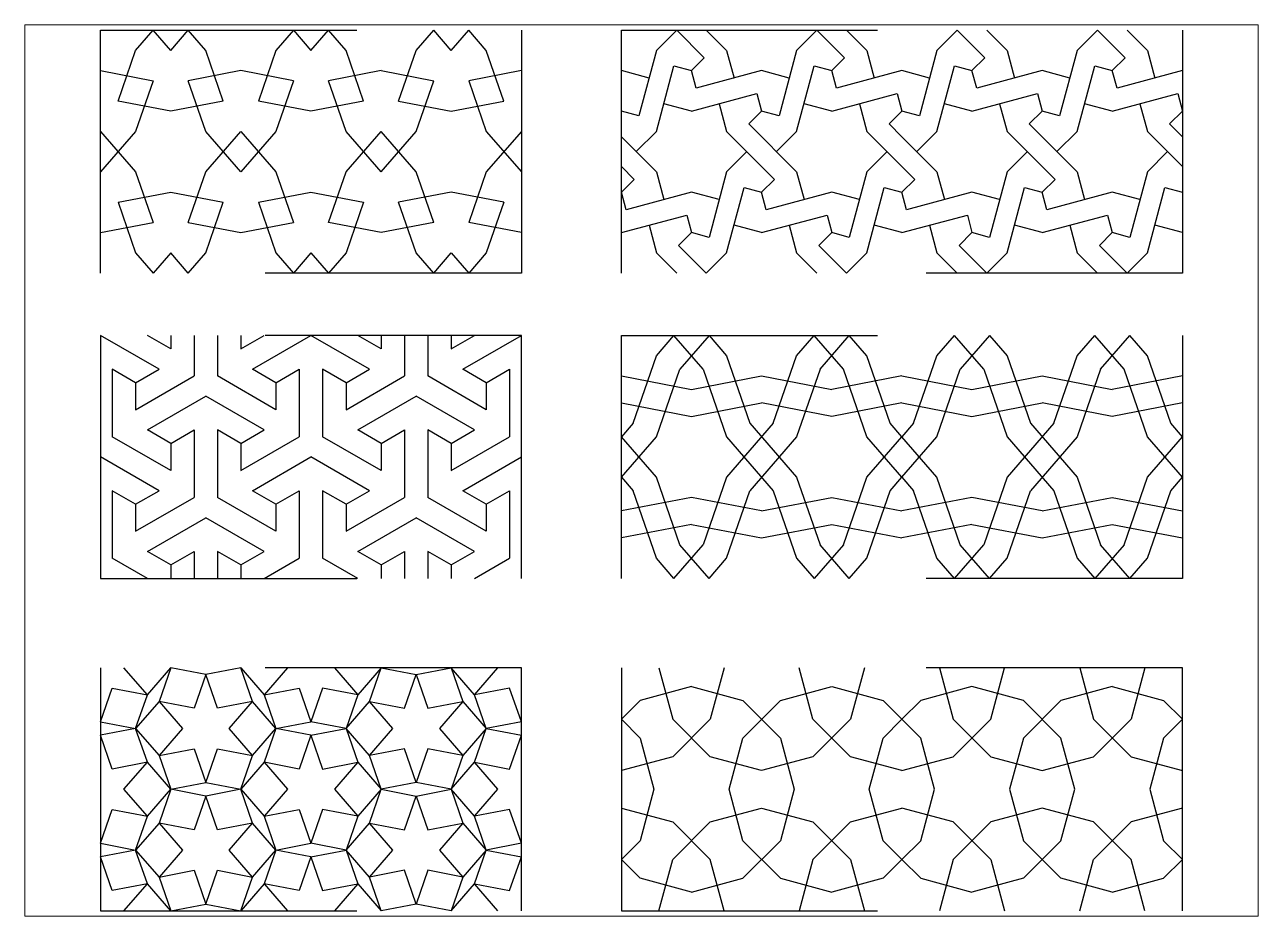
# Paper-space layout 'cad-block.com' of a CAD drawing. Header units: millimetres. Extents: x 0 to 257, y 5 to 190.
# The model-space entities are those that its viewports show. They can reach past a viewport. Long polylines and large blocks are cut down to what shows.
import ezdxf

# ---------------------------------------------------------------- set-up
doc = ezdxf.new("R2010")
doc.units = ezdxf.units.MM
doc.linetypes.add('ACAD_ISO03W100', pattern=[30, 12, -18])
doc.layers.add('cad-block.com', color=250, linetype='Continuous')

msp = doc.modelspace()

# ---------------------------------------------------------------- linework, layer by layer
at = {"color": 0}
for p, q in [((90.2, 819.4), (106.5, 838.2)), ((122.7, 819.4), (106.5, 838.2)), ((122.7, 819.4), (138.9, 838.2)), ((155.2, 819.4), (138.9, 838.2)), ((236.4, 838.2), (220.1, 819.4)), ((236.4, 838.2), (252.6, 819.4)), ((252.6, 819.4), (268.8, 838.2)), ((285.1, 819.4), (268.8, 838.2)), ((350, 819.4), (366.3, 838.2)), ((382.5, 819.4), (366.3, 838.2)), ((382.5, 819.4), (398.8, 838.2)), ((415, 819.4), (398.8, 838.2)), ((572.5, 819.4), (591.3, 838.2)), ((591.3, 838.2), (616.9, 812.5)), ((637.5, 819.4), (618.7, 838.2)), ((702.4, 819.4), (721.2, 838.2)), ((721.2, 838.2), (746.8, 812.5)), ((767.4, 819.4), (748.6, 838.2)), ((832.3, 819.4), (851.1, 838.2)), ((851.1, 838.2), (876.7, 812.5)), ((897.3, 819.4), (878.6, 838.2)), ((962.3, 819.4), (981, 838.2)), ((981, 838.2), (1006.6, 812.5)), ((1027.2, 819.4), (1008.5, 838.2)), ((74, 772.5), (90.2, 819.4)), ((171.4, 772.5), (155.2, 819.4)), ((220.1, 819.4), (203.9, 772.5)), ((301.3, 772.5), (285.1, 819.4)), ((333.8, 772.5), (350, 819.4)), ((431.2, 772.5), (415, 819.4)), ((572.5, 819.4), (556.3, 758.8)), ((616.9, 812.5), (605, 800.7)), ((637.5, 819.4), (644.4, 793.8)), ((702.4, 819.4), (686.2, 758.8)), ((746.8, 812.5), (734.9, 800.7)), ((767.4, 819.4), (774.3, 793.8)), ((832.3, 819.4), (816.1, 758.8)), ((876.7, 812.5), (864.8, 800.7)), ((897.3, 819.4), (904.2, 793.8)), ((962.3, 819.4), (946, 758.8)), ((1006.6, 812.5), (994.7, 800.7)), ((1027.2, 819.4), (1034.1, 793.8)), ((57.8, 800.7), (106.5, 791.3)), ((187.7, 800.7), (138.9, 791.3)), ((236.4, 791.3), (187.7, 800.7)), ((317.6, 800.7), (268.8, 791.3)), ((317.6, 800.7), (366.3, 791.3)), ((447.5, 800.7), (398.8, 791.3)), ((565.7, 793.8), (540.1, 800.7)), ((572.5, 744.4), (588.8, 805)), ((588.8, 805), (605, 800.7)), ((609.4, 784.4), (605, 800.7)), ((670, 800.7), (609.4, 784.4)), ((695.6, 793.8), (670, 800.7)), ((702.4, 744.4), (718.7, 805)), ((718.7, 805), (734.9, 800.7)), ((739.3, 784.4), (734.9, 800.7)), ((799.9, 800.7), (739.3, 784.4)), ((825.5, 793.8), (799.9, 800.7)), ((832.3, 744.4), (848.6, 805)), ((848.6, 805), (864.8, 800.7)), ((869.2, 784.4), (864.8, 800.7)), ((929.8, 800.7), (869.2, 784.4)), ((955.4, 793.8), (929.8, 800.7)), ((962.3, 744.4), (978.5, 805)), ((978.5, 805), (994.7, 800.7)), ((999.1, 784.4), (994.7, 800.7)), ((1059.7, 800.7), (999.1, 784.4)), ((106.5, 791.3), (90.2, 744.4)), ((155.2, 744.4), (138.9, 791.3)), ((236.4, 791.3), (220.1, 744.4)), ((285.1, 744.4), (268.8, 791.3)), ((350, 744.4), (366.3, 791.3)), ((398.8, 791.3), (415, 744.4)), ((605, 763.2), (665.6, 779.4)), ((665.6, 779.4), (670, 763.2)), ((734.9, 763.2), (795.5, 779.4)), ((795.5, 779.4), (799.9, 763.2)), ((864.8, 763.2), (925.4, 779.4)), ((925.4, 779.4), (929.8, 763.2)), ((994.7, 763.2), (1055.3, 779.4)), ((1055.3, 779.4), (1059.7, 763.2)), ((122.7, 763.2), (74, 772.5)), ((171.4, 772.5), (122.7, 763.2)), ((252.6, 763.2), (203.9, 772.5)), ((301.3, 772.5), (252.6, 763.2)), ((333.8, 772.5), (382.5, 763.2)), ((382.5, 763.2), (431.2, 772.5)), ((605, 763.2), (579.4, 770)), ((630.6, 770), (637.5, 744.4)), ((734.9, 763.2), (709.3, 770)), ((760.5, 770), (767.4, 744.4)), ((864.8, 763.2), (839.2, 770)), ((890.4, 770), (897.3, 744.4)), ((994.7, 763.2), (969.1, 770)), ((1020.3, 770), (1027.2, 744.4)), ((556.3, 758.8), (540.1, 763.2)), ((658.1, 751.3), (670, 763.2)), ((686.2, 758.8), (670, 763.2)), ((788, 751.3), (799.9, 763.2)), ((816.1, 758.8), (799.9, 763.2)), ((917.9, 751.3), (929.8, 763.2)), ((946, 758.8), (929.8, 763.2)), ((1047.8, 751.3), (1059.7, 763.2)), ((57.8, 744.4), (90.2, 706.9)), ((90.2, 744.4), (57.8, 706.9)), ((187.7, 706.9), (155.2, 744.4)), ((155.2, 706.9), (187.7, 744.4)), ((187.7, 744.4), (220.1, 706.9)), ((220.1, 744.4), (187.7, 706.9)), ((317.6, 706.9), (285.1, 744.4)), ((285.1, 706.9), (317.6, 744.4)), ((317.6, 706.9), (350, 744.4)), ((350, 706.9), (317.6, 744.4)), ((447.5, 744.4), (415, 706.9)), ((415, 744.4), (447.5, 706.9)), ((553.8, 725.7), (572.5, 744.4)), ((637.5, 744.4), (681.9, 700)), ((702.4, 706.9), (658.1, 751.3)), ((683.7, 725.7), (702.4, 744.4)), ((767.4, 744.4), (799.9, 711.9)), ((799.9, 739.4), (788, 751.3)), ((813.6, 725.7), (832.3, 744.4)), ((897.3, 744.4), (941.7, 700)), ((962.3, 706.9), (917.9, 751.3)), ((943.5, 725.7), (962.3, 744.4)), ((1027.2, 744.4), (1059.7, 711.9)), ((1059.7, 739.4), (1047.8, 751.3)), ((572.5, 706.9), (540.1, 739.4)), ((832.3, 706.9), (799.9, 739.4)), ((637.5, 706.9), (656.2, 725.7)), ((767.4, 706.9), (786.1, 725.7)), ((897.3, 706.9), (916.1, 725.7)), ((1027.2, 706.9), (1046, 725.7)), ((540.1, 711.9), (552, 700)), ((799.9, 711.9), (811.8, 700)), ((90.2, 706.9), (106.5, 660)), ((138.9, 660), (155.2, 706.9)), ((220.1, 706.9), (236.4, 660)), ((268.8, 660), (285.1, 706.9)), ((366.3, 660), (350, 706.9)), ((415, 706.9), (398.8, 660)), ((552, 700), (540.1, 688.2)), ((572.5, 706.9), (579.4, 681.3)), ((637.5, 706.9), (621.3, 646.3)), ((681.9, 700), (670, 688.2)), ((702.4, 706.9), (709.3, 681.3)), ((767.4, 706.9), (751.2, 646.3)), ((811.8, 700), (799.9, 688.2)), ((832.3, 706.9), (839.2, 681.3)), ((897.3, 706.9), (881.1, 646.3)), ((941.7, 700), (929.8, 688.2)), ((962.3, 706.9), (969.1, 681.3)), ((1027.2, 706.9), (1011, 646.3)), ((74, 678.8), (122.7, 688.2)), ((122.7, 688.2), (171.4, 678.8)), ((203.9, 678.8), (252.6, 688.2)), ((252.6, 688.2), (301.3, 678.8)), ((382.5, 688.2), (333.8, 678.8)), ((431.2, 678.8), (382.5, 688.2)), ((544.4, 671.9), (540.1, 688.2)), ((605, 688.2), (544.4, 671.9)), ((630.6, 681.3), (605, 688.2)), ((637.5, 631.9), (653.7, 692.5)), ((653.7, 692.5), (670, 688.2)), ((674.3, 671.9), (670, 688.2)), ((734.9, 688.2), (674.3, 671.9)), ((760.5, 681.3), (734.9, 688.2)), ((767.4, 631.9), (783.6, 692.5)), ((783.6, 692.5), (799.9, 688.2)), ((804.2, 671.9), (799.9, 688.2)), ((864.8, 688.2), (804.2, 671.9)), ((890.4, 681.3), (864.8, 688.2)), ((897.3, 631.9), (913.5, 692.5)), ((913.5, 692.5), (929.8, 688.2)), ((934.1, 671.9), (929.8, 688.2)), ((994.7, 688.2), (934.1, 671.9)), ((1020.3, 681.3), (994.7, 688.2)), ((1027.2, 631.9), (1043.4, 692.5)), ((1043.4, 692.5), (1059.7, 688.2)), ((74, 678.8), (90.2, 631.9)), ((155.2, 631.9), (171.4, 678.8)), ((203.9, 678.8), (220.1, 631.9)), ((301.3, 678.8), (285.1, 631.9)), ((350, 631.9), (333.8, 678.8)), ((431.2, 678.8), (415, 631.9)), ((540.1, 650.7), (600.7, 666.9)), ((600.7, 666.9), (605, 650.7)), ((670, 650.7), (730.6, 666.9)), ((730.6, 666.9), (734.9, 650.7)), ((799.9, 650.7), (860.5, 666.9)), ((860.5, 666.9), (864.8, 650.7)), ((929.8, 650.7), (990.4, 666.9)), ((990.4, 666.9), (994.7, 650.7)), ((57.8, 650.7), (106.5, 660)), ((138.9, 660), (187.7, 650.7)), ((187.7, 650.7), (236.4, 660)), ((317.6, 650.7), (268.8, 660)), ((366.3, 660), (317.6, 650.7)), ((447.5, 650.7), (398.8, 660)), ((565.7, 657.5), (572.5, 631.9)), ((670, 650.7), (644.4, 657.5)), ((695.6, 657.5), (702.4, 631.9)), ((799.9, 650.7), (774.3, 657.5)), ((825.5, 657.5), (832.3, 631.9)), ((929.8, 650.7), (904.2, 657.5)), ((955.4, 657.5), (962.3, 631.9)), ((1059.7, 650.7), (1034.1, 657.5)), ((593.1, 638.8), (605, 650.7)), ((621.3, 646.3), (605, 650.7)), ((723, 638.8), (734.9, 650.7)), ((751.2, 646.3), (734.9, 650.7)), ((852.9, 638.8), (864.8, 650.7)), ((881.1, 646.3), (864.8, 650.7)), ((982.8, 638.8), (994.7, 650.7)), ((1011, 646.3), (994.7, 650.7)), ((90.2, 631.9), (106.5, 613.2)), ((122.7, 631.9), (106.5, 613.2)), ((138.9, 613.2), (122.7, 631.9)), ((138.9, 613.2), (155.2, 631.9)), ((220.1, 631.9), (236.4, 613.2)), ((252.6, 631.9), (236.4, 613.2)), ((252.6, 631.9), (268.8, 613.2)), ((285.1, 631.9), (268.8, 613.2)), ((366.3, 613.2), (350, 631.9)), ((366.3, 613.2), (382.5, 631.9)), ((382.5, 631.9), (398.8, 613.2)), ((415, 631.9), (398.8, 613.2)), ((572.5, 631.9), (591.3, 613.2)), ((618.7, 613.2), (593.1, 638.8)), ((618.7, 613.2), (637.5, 631.9)), ((702.4, 631.9), (721.2, 613.2)), ((748.6, 613.2), (723, 638.8)), ((748.6, 613.2), (767.4, 631.9)), ((832.3, 631.9), (851.1, 613.2)), ((878.6, 613.2), (852.9, 638.8)), ((878.6, 613.2), (897.3, 631.9)), ((962.3, 631.9), (981, 613.2)), ((1008.5, 613.2), (982.8, 638.8)), ((1008.5, 613.2), (1027.2, 631.9)), ((111.9, 524.2), (57.8, 555.5)), ((122.7, 543), (101.1, 555.5)), ((122.7, 555.5), (122.7, 543)), ((144.4, 555.5), (144.4, 518)), ((166, 555.5), (166, 518)), ((187.7, 555.5), (187.7, 543)), ((187.7, 543), (209.3, 555.5)), ((198.5, 524.2), (252.6, 555.5)), ((306.7, 524.2), (252.6, 555.5)), ((317.6, 543), (295.9, 555.5)), ((317.6, 555.5), (317.6, 543)), ((339.2, 555.5), (339.2, 518)), ((360.9, 555.5), (360.9, 518)), ((382.5, 555.5), (382.5, 543)), ((382.5, 543), (404.2, 555.5)), ((393.3, 524.2), (447.5, 555.5)), ((572.5, 536.7), (588.8, 555.5)), ((615.8, 524.2), (588.8, 555.5)), ((621.3, 555.5), (594.2, 524.2)), ((621.3, 555.5), (637.5, 536.7)), ((702.4, 536.7), (718.7, 555.5)), ((745.7, 524.2), (718.7, 555.5)), ((724.1, 524.2), (751.2, 555.5)), ((767.4, 536.7), (751.2, 555.5)), ((832.3, 536.7), (848.6, 555.5)), ((875.7, 524.2), (848.6, 555.5)), ((881.1, 555.5), (854, 524.2)), ((881.1, 555.5), (897.3, 536.7)), ((962.3, 536.7), (978.5, 555.5)), ((1005.6, 524.2), (978.5, 555.5)), ((983.9, 524.2), (1011, 555.5)), ((1027.2, 536.7), (1011, 555.5)), ((550.9, 474.2), (572.5, 536.7)), ((637.5, 536.7), (659.1, 474.2)), ((680.8, 474.2), (702.4, 536.7)), ((789, 474.2), (767.4, 536.7)), ((810.7, 474.2), (832.3, 536.7)), ((897.3, 536.7), (919, 474.2)), ((940.6, 474.2), (962.3, 536.7)), ((1048.9, 474.2), (1027.2, 536.7)), ((90.2, 511.7), (68.6, 524.2)), ((68.6, 524.2), (68.6, 461.7)), ((90.2, 511.7), (111.9, 524.2)), ((90.2, 486.7), (144.4, 518)), ((220.1, 486.7), (166, 518)), ((220.1, 511.7), (198.5, 524.2)), ((220.1, 511.7), (241.8, 524.2)), ((241.8, 524.2), (241.8, 461.7)), ((285.1, 511.7), (263.4, 524.2)), ((263.4, 524.2), (263.4, 461.7)), ((285.1, 511.7), (306.7, 524.2)), ((285.1, 486.7), (339.2, 518)), ((415, 486.7), (360.9, 518)), ((415, 511.7), (393.3, 524.2)), ((415, 511.7), (436.6, 524.2)), ((436.6, 524.2), (436.6, 461.7)), ((540.1, 518), (605, 505.5)), ((572.5, 461.7), (594.2, 524.2)), ((605, 505.5), (670, 518)), ((615.8, 524.2), (637.5, 461.7)), ((670, 518), (734.9, 505.5)), ((724.1, 524.2), (702.4, 461.7)), ((799.9, 518), (734.9, 505.5)), ((767.4, 461.7), (745.7, 524.2)), ((799.9, 518), (864.8, 505.5)), ((832.3, 461.7), (854, 524.2)), ((864.8, 505.5), (929.8, 518)), ((875.7, 524.2), (897.3, 461.7)), ((929.8, 518), (994.7, 505.5)), ((983.9, 524.2), (962.3, 461.7)), ((1059.7, 518), (994.7, 505.5)), ((1027.2, 461.7), (1005.6, 524.2)), ((90.2, 511.7), (90.2, 486.7)), ((220.1, 511.7), (220.1, 486.7)), ((285.1, 511.7), (285.1, 486.7)), ((415, 511.7), (415, 486.7)), ((101.1, 468), (155.2, 499.2)), ((209.3, 468), (155.2, 499.2)), ((295.9, 468), (350, 499.2)), ((404.2, 468), (350, 499.2)), ((540.1, 493), (605, 480.5)), ((605, 480.5), (670, 493)), ((734.9, 480.5), (670, 493)), ((799.9, 493), (734.9, 480.5)), ((799.9, 493), (864.8, 480.5)), ((864.8, 480.5), (929.8, 493)), ((994.7, 480.5), (929.8, 493)), ((1059.7, 493), (994.7, 480.5)), ((550.9, 474.2), (540.1, 461.7)), ((680.8, 474.2), (637.5, 424.2)), ((659.1, 474.2), (702.4, 424.2)), ((799.9, 461.7), (789, 474.2)), ((810.7, 474.2), (799.9, 461.7)), ((940.6, 474.2), (897.3, 424.2)), ((919, 474.2), (962.3, 424.2)), ((1059.7, 461.7), (1048.9, 474.2)), ((122.7, 430.5), (68.6, 461.7)), ((122.7, 455.5), (101.1, 468)), ((122.7, 455.5), (144.4, 468)), ((144.4, 468), (144.4, 405.5)), ((187.7, 455.5), (166, 468)), ((166, 468), (166, 405.5)), ((187.7, 455.5), (209.3, 468)), ((187.7, 430.5), (241.8, 461.7)), ((317.6, 430.5), (263.4, 461.7)), ((317.6, 455.5), (295.9, 468)), ((317.6, 455.5), (339.2, 468)), ((339.2, 468), (339.2, 405.5)), ((382.5, 455.5), (360.9, 468)), ((360.9, 468), (360.9, 405.5)), ((382.5, 455.5), (404.2, 468)), ((382.5, 430.5), (436.6, 461.7)), ((540.1, 424.2), (572.5, 461.7)), ((572.5, 424.2), (540.1, 461.7)), ((637.5, 461.7), (680.8, 411.7)), ((702.4, 461.7), (659.1, 411.7)), ((799.9, 424.2), (767.4, 461.7)), ((767.4, 424.2), (799.9, 461.7)), ((799.9, 424.2), (832.3, 461.7)), ((832.3, 424.2), (799.9, 461.7)), ((897.3, 461.7), (940.6, 411.7)), ((962.3, 461.7), (919, 411.7)), ((1059.7, 424.2), (1027.2, 461.7)), ((1027.2, 424.2), (1059.7, 461.7)), ((122.7, 455.5), (122.7, 430.5)), ((187.7, 455.5), (187.7, 430.5)), ((317.6, 455.5), (317.6, 430.5)), ((382.5, 455.5), (382.5, 430.5)), ((111.9, 411.7), (57.8, 443)), ((198.5, 411.7), (252.6, 443)), ((306.7, 411.7), (252.6, 443)), ((393.3, 411.7), (447.5, 443)), ((540.1, 424.2), (550.9, 411.7)), ((594.2, 361.7), (572.5, 424.2)), ((637.5, 424.2), (615.8, 361.7)), ((702.4, 424.2), (724.1, 361.7)), ((745.7, 361.7), (767.4, 424.2)), ((789, 411.7), (799.9, 424.2)), ((799.9, 424.2), (810.7, 411.7)), ((854, 361.7), (832.3, 424.2)), ((897.3, 424.2), (875.7, 361.7)), ((962.3, 424.2), (983.9, 361.7)), ((1005.6, 361.7), (1027.2, 424.2)), ((1048.9, 411.7), (1059.7, 424.2)), ((90.2, 399.2), (68.6, 411.7)), ((68.6, 411.7), (68.6, 349.2)), ((90.2, 399.2), (111.9, 411.7)), ((220.1, 399.2), (198.5, 411.7)), ((220.1, 399.2), (241.8, 411.7)), ((241.8, 411.7), (241.8, 349.2)), ((285.1, 399.2), (263.4, 411.7)), ((263.4, 411.7), (263.4, 349.2)), ((285.1, 399.2), (306.7, 411.7)), ((415, 399.2), (393.3, 411.7)), ((415, 399.2), (436.6, 411.7)), ((436.6, 411.7), (436.6, 349.2)), ((572.5, 349.2), (550.9, 411.7)), ((637.5, 349.2), (659.1, 411.7)), ((680.8, 411.7), (702.4, 349.2)), ((767.4, 349.2), (789, 411.7)), ((832.3, 349.2), (810.7, 411.7)), ((897.3, 349.2), (919, 411.7)), ((940.6, 411.7), (962.3, 349.2)), ((1027.2, 349.2), (1048.9, 411.7)), ((90.2, 374.2), (144.4, 405.5)), ((220.1, 374.2), (166, 405.5)), ((285.1, 374.2), (339.2, 405.5)), ((415, 374.2), (360.9, 405.5)), ((605, 405.5), (540.1, 393)), ((670, 393), (605, 405.5)), ((670, 393), (734.9, 405.5)), ((734.9, 405.5), (799.9, 393)), ((864.8, 405.5), (799.9, 393)), ((929.8, 393), (864.8, 405.5)), ((929.8, 393), (994.7, 405.5)), ((994.7, 405.5), (1059.7, 393)), ((90.2, 399.2), (90.2, 374.2)), ((220.1, 399.2), (220.1, 374.2)), ((285.1, 399.2), (285.1, 374.2)), ((415, 399.2), (415, 374.2)), ((101.1, 355.5), (155.2, 386.7)), ((209.3, 355.5), (155.2, 386.7)), ((295.9, 355.5), (350, 386.7)), ((404.2, 355.5), (350, 386.7)), ((605, 380.5), (540.1, 368)), ((605, 380.5), (670, 368)), ((670, 368), (734.9, 380.5)), ((734.9, 380.5), (799.9, 368)), ((864.8, 380.5), (799.9, 368)), ((864.8, 380.5), (929.8, 368)), ((929.8, 368), (994.7, 380.5)), ((994.7, 380.5), (1059.7, 368)), ((122.7, 343), (101.1, 355.5)), ((122.7, 343), (144.4, 355.5)), ((144.4, 355.5), (144.4, 330.5)), ((187.7, 343), (166, 355.5)), ((166, 355.5), (166, 330.5)), ((187.7, 343), (209.3, 355.5)), ((317.6, 343), (295.9, 355.5)), ((317.6, 343), (339.2, 355.5)), ((339.2, 355.5), (339.2, 330.5)), ((382.5, 343), (360.9, 355.5)), ((360.9, 355.5), (360.9, 330.5)), ((382.5, 343), (404.2, 355.5)), ((588.8, 330.5), (615.8, 361.7)), ((621.3, 330.5), (594.2, 361.7)), ((745.7, 361.7), (718.7, 330.5)), ((751.2, 330.5), (724.1, 361.7)), ((848.6, 330.5), (875.7, 361.7)), ((881.1, 330.5), (854, 361.7)), ((1005.6, 361.7), (978.5, 330.5)), ((1011, 330.5), (983.9, 361.7)), ((101.1, 330.5), (68.6, 349.2)), ((122.7, 343), (122.7, 330.5)), ((187.7, 343), (187.7, 330.5)), ((209.3, 330.5), (241.8, 349.2)), ((295.9, 330.5), (263.4, 349.2)), ((317.6, 343), (317.6, 330.5)), ((382.5, 343), (382.5, 330.5)), ((404.2, 330.5), (436.6, 349.2)), ((588.8, 330.5), (572.5, 349.2)), ((621.3, 330.5), (637.5, 349.2)), ((702.4, 349.2), (718.7, 330.5)), ((751.2, 330.5), (767.4, 349.2)), ((848.6, 330.5), (832.3, 349.2)), ((881.1, 330.5), (897.3, 349.2)), ((962.3, 349.2), (978.5, 330.5)), ((1011, 330.5), (1027.2, 349.2)), ((101.1, 222.8), (79.4, 247.8)), ((101.1, 222.8), (122.7, 247.8)), ((122.7, 247.8), (111.9, 216.5)), ((155.2, 241.5), (122.7, 247.8)), ((155.2, 241.5), (144.4, 210.3)), ((187.7, 247.8), (155.2, 241.5)), ((166, 210.3), (155.2, 241.5)), ((198.5, 216.5), (187.7, 247.8)), ((187.7, 247.8), (209.3, 222.8)), ((231, 247.8), (209.3, 222.8)), ((274.3, 247.8), (295.9, 222.8)), ((317.6, 247.8), (295.9, 222.8)), ((306.7, 216.5), (317.6, 247.8)), ((317.6, 247.8), (350, 241.5)), ((339.2, 210.3), (350, 241.5)), ((350, 241.5), (382.5, 247.8)), ((350, 241.5), (360.9, 210.3)), ((404.2, 222.8), (382.5, 247.8)), ((382.5, 247.8), (393.3, 216.5)), ((404.2, 222.8), (425.8, 247.8)), ((574.9, 247.8), (587.6, 200.2)), ((635.2, 247.8), (622.4, 200.2)), ((717.5, 200.2), (704.8, 247.8)), ((765.1, 247.8), (752.3, 200.2)), ((834.7, 247.8), (847.4, 200.2)), ((882.2, 200.2), (895, 247.8)), ((964.6, 247.8), (977.3, 200.2)), ((1024.9, 247.8), (1012.1, 200.2)), ((57.8, 197.8), (68.6, 229)), ((68.6, 229), (101.1, 222.8)), ((209.3, 222.8), (241.8, 229)), ((241.8, 229), (252.6, 197.8)), ((263.4, 229), (252.6, 197.8)), ((295.9, 222.8), (263.4, 229)), ((436.6, 229), (404.2, 222.8)), ((447.5, 197.8), (436.6, 229)), ((605, 230.4), (557.5, 217.6)), ((605, 230.4), (652.6, 217.6)), ((687.4, 217.6), (734.9, 230.4)), ((734.9, 230.4), (782.5, 217.6)), ((864.8, 230.4), (817.3, 217.6)), ((912.4, 217.6), (864.8, 230.4)), ((994.7, 230.4), (947.2, 217.6)), ((994.7, 230.4), (1042.3, 217.6)), ((90.2, 191.5), (101.1, 222.8)), ((209.3, 222.8), (220.1, 191.5)), ((295.9, 222.8), (285.1, 191.5)), ((415, 191.5), (404.2, 222.8)), ((557.5, 217.6), (540.1, 200.2)), ((652.6, 217.6), (687.4, 182.8)), ((652.6, 182.8), (687.4, 217.6)), ((782.5, 217.6), (799.9, 200.2)), ((817.3, 217.6), (799.9, 200.2)), ((947.2, 217.6), (912.4, 182.8)), ((947.2, 182.8), (912.4, 217.6)), ((1042.3, 217.6), (1059.7, 200.2)), ((111.9, 216.5), (90.2, 191.5)), ((144.4, 210.3), (111.9, 216.5)), ((111.9, 216.5), (133.5, 191.5)), ((198.5, 216.5), (166, 210.3)), ((176.8, 191.5), (198.5, 216.5)), ((220.1, 191.5), (198.5, 216.5)), ((285.1, 191.5), (306.7, 216.5)), ((328.4, 191.5), (306.7, 216.5)), ((306.7, 216.5), (339.2, 210.3)), ((360.9, 210.3), (393.3, 216.5)), ((393.3, 216.5), (371.7, 191.5)), ((393.3, 216.5), (415, 191.5)), ((57.8, 197.8), (90.2, 191.5)), ((220.1, 191.5), (252.6, 197.8)), ((285.1, 191.5), (252.6, 197.8)), ((447.5, 197.8), (415, 191.5)), ((557.5, 182.8), (540.1, 200.2)), ((622.4, 165.4), (587.6, 200.2)), ((622.4, 200.2), (587.6, 165.4)), ((752.3, 165.4), (717.5, 200.2)), ((752.3, 200.2), (717.5, 165.4)), ((782.5, 182.8), (799.9, 200.2)), ((817.3, 182.8), (799.9, 200.2)), ((847.4, 165.4), (882.2, 200.2)), ((847.4, 200.2), (882.2, 165.4)), ((977.3, 165.4), (1012.1, 200.2)), ((977.3, 200.2), (1012.1, 165.4)), ((1042.3, 182.8), (1059.7, 200.2)), ((90.2, 191.5), (57.8, 185.3)), ((68.6, 154), (57.8, 185.3)), ((101.1, 160.3), (90.2, 191.5)), ((90.2, 191.5), (111.9, 166.5)), ((133.5, 191.5), (111.9, 166.5)), ((198.5, 166.5), (176.8, 191.5)), ((198.5, 166.5), (220.1, 191.5)), ((220.1, 191.5), (209.3, 160.3)), ((252.6, 185.3), (220.1, 191.5)), ((252.6, 185.3), (241.8, 154)), ((252.6, 185.3), (285.1, 191.5)), ((252.6, 185.3), (263.4, 154)), ((306.7, 166.5), (285.1, 191.5)), ((285.1, 191.5), (295.9, 160.3)), ((306.7, 166.5), (328.4, 191.5)), ((371.7, 191.5), (393.3, 166.5)), ((415, 191.5), (393.3, 166.5)), ((404.2, 160.3), (415, 191.5)), ((415, 191.5), (447.5, 185.3)), ((436.6, 154), (447.5, 185.3)), ((557.5, 182.8), (570.2, 135.3)), ((639.8, 135.3), (652.6, 182.8)), ((687.4, 182.8), (700.1, 135.3)), ((769.7, 135.3), (782.5, 182.8)), ((830, 135.3), (817.3, 182.8)), ((912.4, 182.8), (899.6, 135.3)), ((959.9, 135.3), (947.2, 182.8)), ((1042.3, 182.8), (1029.5, 135.3)), ((111.9, 166.5), (144.4, 172.8)), ((144.4, 172.8), (155.2, 141.5)), ((155.2, 141.5), (166, 172.8)), ((166, 172.8), (198.5, 166.5)), ((339.2, 172.8), (306.7, 166.5)), ((350, 141.5), (339.2, 172.8)), ((360.9, 172.8), (350, 141.5)), ((393.3, 166.5), (360.9, 172.8)), ((101.1, 160.3), (68.6, 154)), ((79.4, 135.3), (101.1, 160.3)), ((122.7, 135.3), (101.1, 160.3)), ((111.9, 166.5), (122.7, 135.3)), ((187.7, 135.3), (198.5, 166.5)), ((209.3, 160.3), (187.7, 135.3)), ((241.8, 154), (209.3, 160.3)), ((209.3, 160.3), (231, 135.3)), ((263.4, 154), (295.9, 160.3)), ((295.9, 160.3), (274.3, 135.3)), ((295.9, 160.3), (317.6, 135.3)), ((317.6, 135.3), (306.7, 166.5)), ((393.3, 166.5), (382.5, 135.3)), ((382.5, 135.3), (404.2, 160.3)), ((425.8, 135.3), (404.2, 160.3)), ((404.2, 160.3), (436.6, 154)), ((587.6, 165.4), (540.1, 152.7)), ((670, 152.7), (622.4, 165.4)), ((717.5, 165.4), (670, 152.7)), ((799.9, 152.7), (752.3, 165.4)), ((799.9, 152.7), (847.4, 165.4)), ((882.2, 165.4), (929.8, 152.7)), ((929.8, 152.7), (977.3, 165.4)), ((1012.1, 165.4), (1059.7, 152.7)), ((122.7, 135.3), (155.2, 141.5)), ((155.2, 141.5), (187.7, 135.3)), ((350, 141.5), (317.6, 135.3)), ((382.5, 135.3), (350, 141.5)), ((101.1, 110.3), (79.4, 135.3)), ((101.1, 110.3), (122.7, 135.3)), ((122.7, 135.3), (111.9, 104)), ((155.2, 129), (122.7, 135.3)), ((155.2, 129), (144.4, 97.8)), ((187.7, 135.3), (155.2, 129)), ((166, 97.8), (155.2, 129)), ((198.5, 104), (187.7, 135.3)), ((187.7, 135.3), (209.3, 110.3)), ((231, 135.3), (209.3, 110.3)), ((274.3, 135.3), (295.9, 110.3)), ((317.6, 135.3), (295.9, 110.3)), ((306.7, 104), (317.6, 135.3)), ((317.6, 135.3), (350, 129)), ((339.2, 97.8), (350, 129)), ((350, 129), (382.5, 135.3)), ((350, 129), (360.9, 97.8)), ((404.2, 110.3), (382.5, 135.3)), ((382.5, 135.3), (393.3, 104)), ((404.2, 110.3), (425.8, 135.3)), ((570.2, 135.3), (557.5, 87.7)), ((652.6, 87.7), (639.8, 135.3)), ((700.1, 135.3), (687.4, 87.7)), ((782.5, 87.7), (769.7, 135.3)), ((817.3, 87.7), (830, 135.3)), ((899.6, 135.3), (912.4, 87.7)), ((947.2, 87.7), (959.9, 135.3)), ((1029.5, 135.3), (1042.3, 87.7)), ((57.8, 85.3), (68.6, 116.5)), ((68.6, 116.5), (101.1, 110.3)), ((209.3, 110.3), (241.8, 116.5)), ((241.8, 116.5), (252.6, 85.3)), ((263.4, 116.5), (252.6, 85.3)), ((295.9, 110.3), (263.4, 116.5)), ((436.6, 116.5), (404.2, 110.3)), ((447.5, 85.3), (436.6, 116.5)), ((540.1, 117.9), (587.6, 105.1)), ((622.4, 105.1), (670, 117.9)), ((670, 117.9), (717.5, 105.1)), ((752.3, 105.1), (799.9, 117.9)), ((847.4, 105.1), (799.9, 117.9)), ((929.8, 117.9), (882.2, 105.1)), ((977.3, 105.1), (929.8, 117.9)), ((1059.7, 117.9), (1012.1, 105.1)), ((90.2, 79), (101.1, 110.3)), ((111.9, 104), (90.2, 79)), ((144.4, 97.8), (111.9, 104)), ((111.9, 104), (133.5, 79)), ((198.5, 104), (166, 97.8)), ((176.8, 79), (198.5, 104)), ((220.1, 79), (198.5, 104)), ((209.3, 110.3), (220.1, 79)), ((295.9, 110.3), (285.1, 79)), ((285.1, 79), (306.7, 104)), ((328.4, 79), (306.7, 104)), ((306.7, 104), (339.2, 97.8)), ((360.9, 97.8), (393.3, 104)), ((393.3, 104), (371.7, 79)), ((393.3, 104), (415, 79)), ((415, 79), (404.2, 110.3)), ((587.6, 105.1), (622.4, 70.3)), ((587.6, 70.3), (622.4, 105.1)), ((717.5, 105.1), (752.3, 70.3)), ((717.5, 70.3), (752.3, 105.1)), ((882.2, 105.1), (847.4, 70.3)), ((882.2, 70.3), (847.4, 105.1)), ((1012.1, 105.1), (977.3, 70.3)), ((1012.1, 70.3), (977.3, 105.1)), ((57.8, 85.3), (90.2, 79)), ((220.1, 79), (252.6, 85.3)), ((285.1, 79), (252.6, 85.3)), ((447.5, 85.3), (415, 79)), ((557.5, 87.7), (540.1, 70.3)), ((652.6, 52.9), (687.4, 87.7)), ((652.6, 87.7), (687.4, 52.9)), ((799.9, 70.3), (782.5, 87.7)), ((799.9, 70.3), (817.3, 87.7)), ((947.2, 52.9), (912.4, 87.7)), ((947.2, 87.7), (912.4, 52.9)), ((1042.3, 87.7), (1059.7, 70.3)), ((90.2, 79), (57.8, 72.8)), ((68.6, 41.5), (57.8, 72.8)), ((90.2, 79), (111.9, 54)), ((101.1, 47.8), (90.2, 79)), ((133.5, 79), (111.9, 54)), ((198.5, 54), (176.8, 79)), ((198.5, 54), (220.1, 79)), ((220.1, 79), (209.3, 47.8)), ((252.6, 72.8), (220.1, 79)), ((252.6, 72.8), (241.8, 41.5)), ((252.6, 72.8), (285.1, 79)), ((252.6, 72.8), (263.4, 41.5)), ((306.7, 54), (285.1, 79)), ((285.1, 79), (295.9, 47.8)), ((306.7, 54), (328.4, 79)), ((371.7, 79), (393.3, 54)), ((415, 79), (393.3, 54)), ((404.2, 47.8), (415, 79)), ((415, 79), (447.5, 72.8)), ((436.6, 41.5), (447.5, 72.8)), ((557.5, 52.9), (540.1, 70.3)), ((574.9, 22.8), (587.6, 70.3)), ((635.2, 22.8), (622.4, 70.3)), ((717.5, 70.3), (704.8, 22.8)), ((752.3, 70.3), (765.1, 22.8)), ((799.9, 70.3), (782.5, 52.9)), ((799.9, 70.3), (817.3, 52.9)), ((847.4, 70.3), (834.7, 22.8)), ((882.2, 70.3), (895, 22.8)), ((964.6, 22.8), (977.3, 70.3)), ((1024.9, 22.8), (1012.1, 70.3)), ((1042.3, 52.9), (1059.7, 70.3)), ((111.9, 54), (144.4, 60.3)), ((144.4, 60.3), (155.2, 29)), ((155.2, 29), (166, 60.3)), ((166, 60.3), (198.5, 54)), ((339.2, 60.3), (306.7, 54)), ((350, 29), (339.2, 60.3)), ((360.9, 60.3), (350, 29)), ((393.3, 54), (360.9, 60.3)), ((101.1, 47.8), (68.6, 41.5)), ((79.4, 22.8), (101.1, 47.8)), ((122.7, 22.8), (101.1, 47.8)), ((111.9, 54), (122.7, 22.8)), ((187.7, 22.8), (198.5, 54)), ((209.3, 47.8), (187.7, 22.8)), ((241.8, 41.5), (209.3, 47.8)), ((209.3, 47.8), (231, 22.8)), ((263.4, 41.5), (295.9, 47.8)), ((295.9, 47.8), (274.3, 22.8)), ((295.9, 47.8), (317.6, 22.8)), ((317.6, 22.8), (306.7, 54)), ((393.3, 54), (382.5, 22.8)), ((382.5, 22.8), (404.2, 47.8)), ((425.8, 22.8), (404.2, 47.8)), ((404.2, 47.8), (436.6, 41.5)), ((605, 40.2), (557.5, 52.9)), ((605, 40.2), (652.6, 52.9)), ((687.4, 52.9), (734.9, 40.2)), ((782.5, 52.9), (734.9, 40.2)), ((817.3, 52.9), (864.8, 40.2)), ((912.4, 52.9), (864.8, 40.2)), ((994.7, 40.2), (947.2, 52.9)), ((994.7, 40.2), (1042.3, 52.9)), ((122.7, 22.8), (155.2, 29)), ((155.2, 29), (187.7, 22.8)), ((350, 29), (317.6, 22.8)), ((382.5, 22.8), (350, 29))]:
    msp.add_line(p, q, dxfattribs=at)
at = {"color": 0, "linetype": 'ACAD_ISO03W100'}
for points in [[(57.8, 838.2), (447.5, 838.2), (447.5, 613.2), (57.8, 613.2)], [(540.1, 838.2), (1059.7, 838.2), (1059.7, 613.2), (540.1, 613.2)], [(447.5, 330.5), (447.5, 555.5), (57.8, 555.5), (57.8, 330.5)], [(540.1, 555.5), (1059.7, 555.5), (1059.7, 330.5), (540.1, 330.5)], [(447.5, 247.8), (57.8, 247.8), (57.8, 22.8), (447.5, 22.8)], [(1059.7, 247.8), (540.1, 247.8), (540.1, 22.8), (1059.7, 22.8)]]:
    msp.add_lwpolyline(points, close=True, dxfattribs=at)

psp = doc.layouts.new('cad-block.com')

# ---------------------------------------------------------------- viewports
at = {"layer": 'cad-block.com'}
psp.add_viewport(center=(128.26, 97.64), size=(256.95, 185.6463), view_center_point=(558.73, 430.46), view_height=825.4694, dxfattribs=at)

doc.saveas('drawing.dxf')
